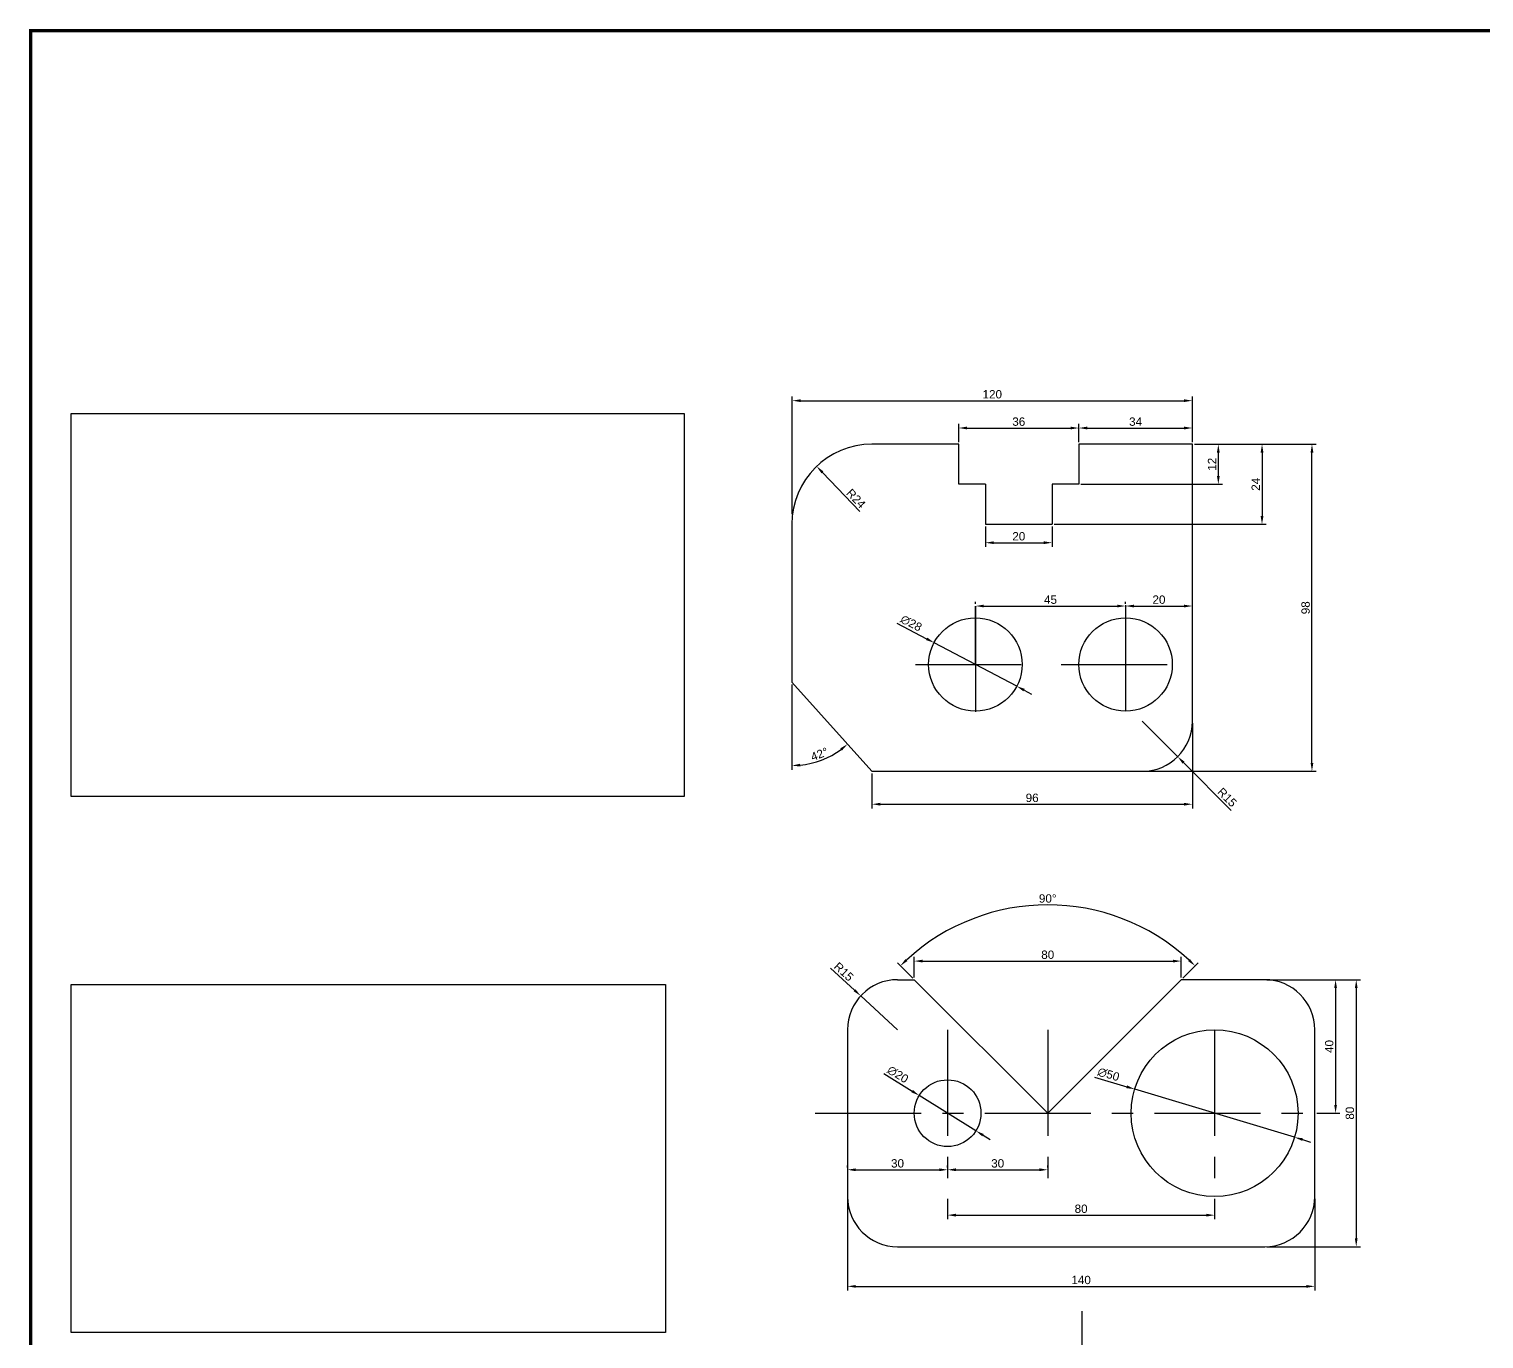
# Model space of a CAD drawing. Header units: millimetres. Extents: x -11 to 1152, y -49 to 996.
# Drawn here: x 317.5 to 753.4, y 603.5 to 996 of the extents above; entities that cross this region are included whole.
import ezdxf

# ---------------------------------------------------------------- set-up
doc = ezdxf.new("R2010")
doc.units = ezdxf.units.MM
doc.linetypes.add('CENTER', pattern=[50.8, 31.75, -6.35, 6.35, -6.35])
for name, color, linetype in [('中心线', 1, 'CENTER'), ('尺寸线', 5, 'Continuous'), ('标题栏', 7, 'Continuous')]:
    doc.layers.add(name, color=color, linetype=linetype)
doc.layers.add('可见的轮廓线', color=3, linetype='Continuous', lineweight=30)
doc.styles.get("Standard").update_dxf_attribs({"font": 'arial.ttf'})
doc.dimstyles.new('ISO-25', dxfattribs={"dimtxt": 2.5, "dimasz": 2.5, "dimexe": 1.25, "dimexo": 0.625, "dimtad": 1, "dimdec": 0, "dimtxsty": 'Standard', "dimcen": 2.5, "dimadec": 0, "dimazin": 0, "dimtfac": 1, "dimtdec": 0, "dimtmove": 0, "dimatfit": 3, "dimfxl": 1, "dimarcsym": 0})
picture_1 = doc.add_image_def('image7.jpg', size_in_pixel=(553, 324))
picture_2 = doc.add_image_def('image8.jpg', size_in_pixel=(549, 343))

# ---------------------------------------------------------------- blocks, each defined once
blk = doc.blocks.new('*D69')
at = {"layer": 'Defpoints', "color": 0, "transparency": 16777216}
for p in [(562.7, 646.16), (702.7, 646.16), (702.7, 619.27)]:
    blk.add_point(p, dxfattribs=at)
at = {"layer": '尺寸线', "color": 0, "lineweight": -2, "transparency": 16777216}
for p, q in [((562.7, 645.54), (562.7, 618.02)), ((702.7, 645.54), (702.7, 618.02)), ((565.2, 619.27), (700.2, 619.27))]:
    blk.add_line(p, q, dxfattribs=at)
at = {"layer": '尺寸线', "color": 0, "transparency": 16777216}
for points in [[(565.2, 619.68), (565.2, 618.85), (562.7, 619.27)], [(700.2, 619.68), (700.2, 618.85), (702.7, 619.27)]]:
    blk.add_solid(points, dxfattribs=at)
at = {"layer": '尺寸线', "color": 0, "transparency": 16777216, "insert": (632.7, 621.17), "char_height": 2.5, "attachment_point": 5}
blk.add_mtext('140', dxfattribs=at)
blk = doc.blocks.new('*D70')
at = {"layer": 'Defpoints', "color": 0, "transparency": 16777216}
for p in [(687.7, 711.16), (687.7, 631.16), (715.13, 631.16)]:
    blk.add_point(p, dxfattribs=at)
at = {"layer": '尺寸线', "color": 0, "lineweight": -2, "transparency": 16777216}
for p, q in [((688.32, 711.16), (716.38, 711.16)), ((715.13, 708.66), (715.13, 633.66)), ((688.32, 631.16), (716.38, 631.16))]:
    blk.add_line(p, q, dxfattribs=at)
at = {"layer": '尺寸线', "color": 0, "transparency": 16777216}
for points in [[(714.71, 708.66), (715.54, 708.66), (715.13, 711.16)], [(714.71, 633.66), (715.54, 633.66), (715.13, 631.16)]]:
    blk.add_solid(points, dxfattribs=at)
at = {"layer": '尺寸线', "color": 0, "transparency": 16777216, "insert": (713.23, 671.16), "char_height": 2.5, "attachment_point": 5, "rotation": 90}
blk.add_mtext('80', dxfattribs=at)
blk = doc.blocks.new('*D71')
at = {"layer": 'Defpoints', "color": 0, "transparency": 16777216}
for p in [(687.7, 711.16), (702.7, 671.16), (708.94, 671.16)]:
    blk.add_point(p, dxfattribs=at)
at = {"layer": '尺寸线', "color": 0, "lineweight": -2, "transparency": 16777216}
for p, q in [((688.32, 711.16), (710.19, 711.16)), ((708.94, 708.66), (708.94, 673.66)), ((703.32, 671.16), (710.19, 671.16))]:
    blk.add_line(p, q, dxfattribs=at)
at = {"layer": '尺寸线', "color": 0, "transparency": 16777216}
for points in [[(708.52, 708.66), (709.35, 708.66), (708.94, 711.16)], [(708.52, 673.66), (709.35, 673.66), (708.94, 671.16)]]:
    blk.add_solid(points, dxfattribs=at)
at = {"layer": '尺寸线', "color": 0, "transparency": 16777216, "insert": (707.04, 691.16), "char_height": 2.5, "attachment_point": 5, "rotation": 90}
blk.add_mtext('40', dxfattribs=at)
blk = doc.blocks.new('*D74')
at = {"layer": 'Defpoints', "color": 0, "transparency": 16777216}
for p in [(566.66, 706.32), (577.7, 696.16)]:
    blk.add_point(p, dxfattribs=at)
at = {"layer": '尺寸线', "color": 0, "lineweight": -2, "transparency": 16777216}
for p, q in [((557.65, 714.61), (564.82, 708.01)), ((577.7, 696.16), (566.66, 706.32))]:
    blk.add_line(p, q, dxfattribs=at)
at = {"layer": '尺寸线', "color": 0, "transparency": 16777216}
blk.add_solid([(565.1, 708.32), (564.54, 707.71), (566.66, 706.32)], dxfattribs=at)
at = {"layer": '尺寸线', "color": 0, "transparency": 16777216, "insert": (561.6, 713.56), "char_height": 2.5, "attachment_point": 5, "rotation": 317.3804}
blk.add_mtext('R15', dxfattribs=at)
blk = doc.blocks.new('*D75')
at = {"layer": 'Defpoints', "color": 0, "transparency": 16777216}
for p in [(638.86, 731.46), (582.7, 711.16), (662.7, 711.16), (622.7, 671.16), (622.7, 671.16)]:
    blk.add_point(p, dxfattribs=at)
at = {"layer": '尺寸线', "color": 0, "lineweight": -2, "transparency": 16777216}
for p, q in [((582.26, 711.61), (577.67, 716.19)), ((663.14, 711.61), (667.72, 716.19))]:
    blk.add_line(p, q, dxfattribs=at)
blk.add_arc((622.7, 671.16), 62.43, 47.2946, 132.7054, dxfattribs=at)
at = {"layer": '尺寸线', "color": 0, "transparency": 16777216}
for points in [[(580.65, 716.74), (580.07, 717.34), (578.55, 715.31)], [(665.33, 717.34), (664.75, 716.74), (666.84, 715.31)]]:
    blk.add_solid(points, dxfattribs=at)
at = {"layer": '尺寸线', "color": 0, "transparency": 16777216, "insert": (622.7, 735.49), "char_height": 2.5, "attachment_point": 5}
blk.add_mtext('90°', dxfattribs=at)
blk = doc.blocks.new('*D76')
at = {"layer": 'Defpoints', "color": 0, "transparency": 16777216}
for p in [(662.7, 716.74), (582.7, 711.16), (662.7, 711.16)]:
    blk.add_point(p, dxfattribs=at)
at = {"layer": '尺寸线', "color": 0, "lineweight": -2, "transparency": 16777216}
for p, q in [((582.7, 711.79), (582.7, 717.99)), ((585.2, 716.74), (660.2, 716.74)), ((662.7, 711.79), (662.7, 717.99))]:
    blk.add_line(p, q, dxfattribs=at)
at = {"layer": '尺寸线', "color": 0, "transparency": 16777216}
for points in [[(585.2, 717.16), (585.2, 716.32), (582.7, 716.74)], [(660.2, 717.16), (660.2, 716.32), (662.7, 716.74)]]:
    blk.add_solid(points, dxfattribs=at)
at = {"layer": '尺寸线', "color": 0, "transparency": 16777216, "insert": (622.7, 718.64), "char_height": 2.5, "attachment_point": 5}
blk.add_mtext('80', dxfattribs=at)
blk = doc.blocks.new('*D77')
at = {"layer": 'Defpoints', "color": 0, "transparency": 16777216}
for p in [(562.7, 654.21), (592.7, 654.21), (592.7, 654.21)]:
    blk.add_point(p, dxfattribs=at)
at = {"layer": '尺寸线', "color": 0, "lineweight": -2, "transparency": 16777216}
for p, q in [((562.7, 654.84), (562.7, 655.46)), ((565.2, 654.21), (590.2, 654.21)), ((592.7, 654.84), (592.7, 655.46))]:
    blk.add_line(p, q, dxfattribs=at)
at = {"layer": '尺寸线', "color": 0, "transparency": 16777216}
for points in [[(565.2, 654.63), (565.2, 653.79), (562.7, 654.21)], [(590.2, 654.63), (590.2, 653.79), (592.7, 654.21)]]:
    blk.add_solid(points, dxfattribs=at)
at = {"layer": '尺寸线', "color": 0, "transparency": 16777216, "insert": (577.7, 656.11), "char_height": 2.5, "attachment_point": 5}
blk.add_mtext('30', dxfattribs=at)
blk = doc.blocks.new('*D78')
at = {"layer": 'Defpoints', "color": 0, "transparency": 16777216}
for p in [(592.7, 654.21), (622.7, 654.21), (622.7, 654.21)]:
    blk.add_point(p, dxfattribs=at)
at = {"layer": '尺寸线', "color": 0, "lineweight": -2, "transparency": 16777216}
for p, q in [((592.7, 654.84), (592.7, 655.46)), ((595.2, 654.21), (620.2, 654.21)), ((622.7, 654.84), (622.7, 655.46))]:
    blk.add_line(p, q, dxfattribs=at)
at = {"layer": '尺寸线', "color": 0, "transparency": 16777216}
for points in [[(595.2, 654.63), (595.2, 653.79), (592.7, 654.21)], [(620.2, 654.63), (620.2, 653.79), (622.7, 654.21)]]:
    blk.add_solid(points, dxfattribs=at)
at = {"layer": '尺寸线', "color": 0, "transparency": 16777216, "insert": (607.7, 656.11), "char_height": 2.5, "attachment_point": 5}
blk.add_mtext('30', dxfattribs=at)
blk = doc.blocks.new('*D79')
at = {"layer": 'Defpoints', "color": 0, "transparency": 16777216}
for p in [(592.7, 646.16), (672.7, 646.16), (672.7, 640.61)]:
    blk.add_point(p, dxfattribs=at)
at = {"layer": '尺寸线', "color": 0, "lineweight": -2, "transparency": 16777216}
for p, q in [((592.7, 645.54), (592.7, 639.36)), ((672.7, 645.54), (672.7, 639.36)), ((595.2, 640.61), (670.2, 640.61))]:
    blk.add_line(p, q, dxfattribs=at)
at = {"layer": '尺寸线', "color": 0, "transparency": 16777216}
for points in [[(595.2, 641.03), (595.2, 640.19), (592.7, 640.61)], [(670.2, 641.03), (670.2, 640.19), (672.7, 640.61)]]:
    blk.add_solid(points, dxfattribs=at)
at = {"layer": '尺寸线', "color": 0, "transparency": 16777216, "insert": (632.7, 642.51), "char_height": 2.5, "attachment_point": 5}
blk.add_mtext('80', dxfattribs=at)
blk = doc.blocks.new('*D80')
at = {"layer": 'Defpoints', "color": 0, "transparency": 16777216}
for p in [(584.21, 676.45), (601.19, 665.88)]:
    blk.add_point(p, dxfattribs=at)
at = {"layer": '尺寸线', "color": 0, "lineweight": -2, "transparency": 16777216}
for p, q in [((573.56, 683.08), (582.09, 677.77)), ((601.19, 665.88), (584.21, 676.45)), ((603.31, 664.56), (605.43, 663.24))]:
    blk.add_line(p, q, dxfattribs=at)
at = {"layer": '尺寸线', "color": 0, "transparency": 16777216}
for points in [[(582.31, 678.12), (581.86, 677.42), (584.21, 676.45)], [(603.53, 664.91), (603.09, 664.21), (601.19, 665.88)]]:
    blk.add_solid(points, dxfattribs=at)
at = {"layer": '尺寸线', "color": 0, "transparency": 16777216, "insert": (577.8, 682.76), "char_height": 2.5, "attachment_point": 5, "rotation": 328.1035}
blk.add_mtext('∅20', dxfattribs=at)
blk = doc.blocks.new('*D81')
at = {"layer": 'Defpoints', "color": 0, "transparency": 16777216}
for p in [(648.76, 678.36), (696.64, 663.96)]:
    blk.add_point(p, dxfattribs=at)
at = {"layer": '尺寸线', "color": 0, "lineweight": -2, "transparency": 16777216}
for p, q in [((636.75, 681.98), (646.36, 679.08)), ((696.64, 663.96), (648.76, 678.36)), ((699.03, 663.24), (701.43, 662.52))]:
    blk.add_line(p, q, dxfattribs=at)
at = {"layer": '尺寸线', "color": 0, "transparency": 16777216}
for points in [[(646.48, 679.48), (646.24, 678.68), (648.76, 678.36)], [(699.15, 663.64), (698.91, 662.85), (696.64, 663.96)]]:
    blk.add_solid(points, dxfattribs=at)
at = {"layer": '尺寸线', "color": 0, "transparency": 16777216, "insert": (640.92, 682.78), "char_height": 2.5, "attachment_point": 5, "rotation": 343.2633}
blk.add_mtext('∅50', dxfattribs=at)
blk = doc.blocks.new('*D82')
at = {"layer": 'Defpoints', "color": 0, "transparency": 16777216}
for p in [(588.65, 812.15), (613.42, 799.1)]:
    blk.add_point(p, dxfattribs=at)
at = {"layer": '尺寸线', "color": 0, "lineweight": -2, "transparency": 16777216}
for p, q in [((577.54, 818), (586.43, 813.31)), ((613.42, 799.1), (588.65, 812.15)), ((615.63, 797.93), (617.84, 796.77))]:
    blk.add_line(p, q, dxfattribs=at)
at = {"layer": '尺寸线', "color": 0, "transparency": 16777216}
for points in [[(586.63, 813.68), (586.24, 812.94), (588.65, 812.15)], [(615.82, 798.3), (615.44, 797.56), (613.42, 799.1)]]:
    blk.add_solid(points, dxfattribs=at)
at = {"layer": '尺寸线', "color": 0, "transparency": 16777216, "insert": (581.8, 817.98), "char_height": 2.5, "attachment_point": 5, "rotation": 332.2224}
blk.add_mtext('∅28', dxfattribs=at)
blk = doc.blocks.new('*D83')
at = {"layer": 'Defpoints', "color": 0, "transparency": 16777216}
for p in [(601.03, 823.14), (646.03, 823.14), (646.03, 823.14)]:
    blk.add_point(p, dxfattribs=at)
at = {"layer": '尺寸线', "color": 0, "lineweight": -2, "transparency": 16777216}
for p, q in [((601.03, 823.76), (601.03, 824.39)), ((646.03, 823.76), (646.03, 824.39)), ((603.53, 823.14), (643.53, 823.14))]:
    blk.add_line(p, q, dxfattribs=at)
at = {"layer": '尺寸线', "color": 0, "transparency": 16777216}
for points in [[(603.53, 823.55), (603.53, 822.72), (601.03, 823.14)], [(643.53, 823.55), (643.53, 822.72), (646.03, 823.14)]]:
    blk.add_solid(points, dxfattribs=at)
at = {"layer": '尺寸线', "color": 0, "transparency": 16777216, "insert": (623.53, 825.03), "char_height": 2.5, "attachment_point": 5}
blk.add_mtext('45', dxfattribs=at)
blk = doc.blocks.new('*D84')
at = {"layer": 'Defpoints', "color": 0, "transparency": 16777216}
for p in [(646.03, 823.14), (666.03, 823.14), (666.03, 823.14)]:
    blk.add_point(p, dxfattribs=at)
at = {"layer": '尺寸线', "color": 0, "lineweight": -2, "transparency": 16777216}
for p, q in [((646.03, 823.76), (646.03, 824.39)), ((666.03, 823.76), (666.03, 824.39)), ((648.53, 823.14), (663.53, 823.14))]:
    blk.add_line(p, q, dxfattribs=at)
at = {"layer": '尺寸线', "color": 0, "transparency": 16777216}
for points in [[(648.53, 823.55), (648.53, 822.72), (646.03, 823.14)], [(663.53, 823.55), (663.53, 822.72), (666.03, 823.14)]]:
    blk.add_solid(points, dxfattribs=at)
at = {"layer": '尺寸线', "color": 0, "transparency": 16777216, "insert": (656.03, 825.04), "char_height": 2.5, "attachment_point": 5}
blk.add_mtext('20', dxfattribs=at)
blk = doc.blocks.new('*D85')
at = {"layer": 'Defpoints', "color": 0, "transparency": 16777216}
for p in [(666.03, 788.62), (570.03, 773.62), (666.03, 763.75)]:
    blk.add_point(p, dxfattribs=at)
at = {"layer": '尺寸线', "color": 0, "lineweight": -2, "transparency": 16777216}
for p, q in [((666.03, 788), (666.03, 762.5)), ((570.03, 773), (570.03, 762.5)), ((572.53, 763.75), (663.53, 763.75))]:
    blk.add_line(p, q, dxfattribs=at)
at = {"layer": '尺寸线', "color": 0, "transparency": 16777216}
for points in [[(572.53, 764.17), (572.53, 763.34), (570.03, 763.75)], [(663.53, 764.17), (663.53, 763.34), (666.03, 763.75)]]:
    blk.add_solid(points, dxfattribs=at)
at = {"layer": '尺寸线', "color": 0, "transparency": 16777216, "insert": (618.03, 765.65), "char_height": 2.5, "attachment_point": 5}
blk.add_mtext('96', dxfattribs=at)
blk = doc.blocks.new('*D86')
at = {"layer": 'Defpoints', "color": 0, "transparency": 16777216}
for p in [(666.03, 871.62), (701.86, 871.62), (651.03, 773.62)]:
    blk.add_point(p, dxfattribs=at)
at = {"layer": '尺寸线', "color": 0, "lineweight": -2, "transparency": 16777216}
for p, q in [((666.66, 871.62), (703.11, 871.62)), ((701.86, 776.12), (701.86, 869.12)), ((651.66, 773.62), (703.11, 773.62))]:
    blk.add_line(p, q, dxfattribs=at)
at = {"layer": '尺寸线', "color": 0, "transparency": 16777216}
for points in [[(701.45, 869.12), (702.28, 869.12), (701.86, 871.62)], [(701.45, 776.12), (702.28, 776.12), (701.86, 773.62)]]:
    blk.add_solid(points, dxfattribs=at)
at = {"layer": '尺寸线', "color": 0, "transparency": 16777216, "insert": (699.96, 822.62), "char_height": 2.5, "attachment_point": 5, "rotation": 90}
blk.add_mtext('98', dxfattribs=at)
blk = doc.blocks.new('*D87')
at = {"layer": 'Defpoints', "color": 0, "transparency": 16777216}
for p in [(666.03, 871.62), (632.03, 859.62), (673.81, 859.62)]:
    blk.add_point(p, dxfattribs=at)
at = {"layer": '尺寸线', "color": 0, "lineweight": -2, "transparency": 16777216}
for p, q in [((666.66, 871.62), (675.06, 871.62)), ((673.81, 869.12), (673.81, 862.12)), ((632.66, 859.62), (675.06, 859.62))]:
    blk.add_line(p, q, dxfattribs=at)
at = {"layer": '尺寸线', "color": 0, "transparency": 16777216}
for points in [[(673.39, 869.12), (674.23, 869.12), (673.81, 871.62)], [(673.39, 862.12), (674.23, 862.12), (673.81, 859.62)]]:
    blk.add_solid(points, dxfattribs=at)
at = {"layer": '尺寸线', "color": 0, "transparency": 16777216, "insert": (671.93, 865.62), "char_height": 2.5, "attachment_point": 5, "rotation": 90}
blk.add_mtext('12', dxfattribs=at)
blk = doc.blocks.new('*D88')
at = {"layer": 'Defpoints', "color": 0, "transparency": 16777216}
for p in [(666.03, 871.62), (624.03, 847.62), (686.9, 847.62)]:
    blk.add_point(p, dxfattribs=at)
at = {"layer": '尺寸线', "color": 0, "lineweight": -2, "transparency": 16777216}
for p, q in [((666.66, 871.62), (688.15, 871.62)), ((686.9, 869.12), (686.9, 850.12)), ((624.66, 847.62), (688.15, 847.62))]:
    blk.add_line(p, q, dxfattribs=at)
at = {"layer": '尺寸线', "color": 0, "transparency": 16777216}
for points in [[(686.48, 869.12), (687.32, 869.12), (686.9, 871.62)], [(686.48, 850.12), (687.32, 850.12), (686.9, 847.62)]]:
    blk.add_solid(points, dxfattribs=at)
at = {"layer": '尺寸线', "color": 0, "transparency": 16777216, "insert": (685.02, 859.62), "char_height": 2.5, "attachment_point": 5, "rotation": 90}
blk.add_mtext('24', dxfattribs=at)
blk = doc.blocks.new('*D89')
at = {"layer": 'Defpoints', "color": 0, "transparency": 16777216}
for p in [(632.03, 876.48), (596.03, 871.62), (632.03, 871.62)]:
    blk.add_point(p, dxfattribs=at)
at = {"layer": '尺寸线', "color": 0, "lineweight": -2, "transparency": 16777216}
for p, q in [((596.03, 872.25), (596.03, 877.73)), ((598.53, 876.48), (629.53, 876.48)), ((632.03, 872.25), (632.03, 877.73))]:
    blk.add_line(p, q, dxfattribs=at)
at = {"layer": '尺寸线', "color": 0, "transparency": 16777216}
for points in [[(598.53, 876.9), (598.53, 876.06), (596.03, 876.48)], [(629.53, 876.9), (629.53, 876.06), (632.03, 876.48)]]:
    blk.add_solid(points, dxfattribs=at)
at = {"layer": '尺寸线', "color": 0, "transparency": 16777216, "insert": (614.03, 878.38), "char_height": 2.5, "attachment_point": 5}
blk.add_mtext('36', dxfattribs=at)
blk = doc.blocks.new('*D90')
at = {"layer": 'Defpoints', "color": 0, "transparency": 16777216}
for p in [(666.03, 876.48), (632.03, 871.62), (666.03, 871.62)]:
    blk.add_point(p, dxfattribs=at)
at = {"layer": '尺寸线', "color": 0, "lineweight": -2, "transparency": 16777216}
for p, q in [((632.03, 872.25), (632.03, 877.73)), ((634.53, 876.48), (663.53, 876.48)), ((666.03, 872.25), (666.03, 877.73))]:
    blk.add_line(p, q, dxfattribs=at)
at = {"layer": '尺寸线', "color": 0, "transparency": 16777216}
for points in [[(634.53, 876.9), (634.53, 876.06), (632.03, 876.48)], [(663.53, 876.9), (663.53, 876.06), (666.03, 876.48)]]:
    blk.add_solid(points, dxfattribs=at)
at = {"layer": '尺寸线', "color": 0, "transparency": 16777216, "insert": (649.03, 878.38), "char_height": 2.5, "attachment_point": 5}
blk.add_mtext('34', dxfattribs=at)
blk = doc.blocks.new('*D91')
at = {"layer": 'Defpoints', "color": 0, "transparency": 16777216}
for p in [(604.03, 847.62), (624.03, 847.62), (624.03, 842.11)]:
    blk.add_point(p, dxfattribs=at)
at = {"layer": '尺寸线', "color": 0, "lineweight": -2, "transparency": 16777216}
for p, q in [((604.03, 847), (604.03, 840.86)), ((624.03, 847), (624.03, 840.86)), ((606.53, 842.11), (621.53, 842.11))]:
    blk.add_line(p, q, dxfattribs=at)
at = {"layer": '尺寸线', "color": 0, "transparency": 16777216}
for points in [[(606.53, 842.53), (606.53, 841.7), (604.03, 842.11)], [(621.53, 842.53), (621.53, 841.7), (624.03, 842.11)]]:
    blk.add_solid(points, dxfattribs=at)
at = {"layer": '尺寸线', "color": 0, "transparency": 16777216, "insert": (614.03, 844.02), "char_height": 2.5, "attachment_point": 5}
blk.add_mtext('20', dxfattribs=at)
blk = doc.blocks.new('*D92')
at = {"layer": 'Defpoints', "color": 0, "transparency": 16777216}
for p in [(666.03, 884.67), (666.03, 871.62), (546.16, 850.06)]:
    blk.add_point(p, dxfattribs=at)
at = {"layer": '尺寸线', "color": 0, "lineweight": -2, "transparency": 16777216}
for p, q in [((546.16, 850.68), (546.16, 885.92)), ((666.03, 872.25), (666.03, 885.92)), ((548.66, 884.67), (663.53, 884.67))]:
    blk.add_line(p, q, dxfattribs=at)
at = {"layer": '尺寸线', "color": 0, "transparency": 16777216}
for points in [[(548.66, 885.09), (548.66, 884.26), (546.16, 884.67)], [(663.53, 885.09), (663.53, 884.26), (666.03, 884.67)]]:
    blk.add_solid(points, dxfattribs=at)
at = {"layer": '尺寸线', "color": 0, "transparency": 16777216, "insert": (606.09, 886.58), "char_height": 2.5, "attachment_point": 5}
blk.add_mtext('120', dxfattribs=at)
blk = doc.blocks.new('*D93')
at = {"layer": 'Defpoints', "color": 0, "transparency": 16777216}
for p in [(546.03, 847.62), (546.03, 800.28), (546.03, 800.28), (552.07, 776.07), (570.03, 773.62)]:
    blk.add_point(p, dxfattribs=at)
at = {"layer": '尺寸线', "color": 0, "lineweight": -2, "transparency": 16777216}
blk.add_line((546.03, 799.65), (546.03, 774.08), dxfattribs=at)
blk.add_arc((546.03, 800.28), 24.95, 275.7432, 306.2568, dxfattribs=at)
at = {"layer": '尺寸线', "color": 0, "transparency": 16777216}
for points in [[(560.53, 780.48), (561.05, 779.83), (562.73, 781.74)], [(548.55, 775.04), (548.51, 775.87), (546.03, 775.33)]]:
    blk.add_solid(points, dxfattribs=at)
at = {"layer": '尺寸线', "color": 0, "transparency": 16777216, "insert": (554.3, 778.74), "char_height": 2.5, "attachment_point": 5, "rotation": 21}
blk.add_mtext('42°', dxfattribs=at)
blk = doc.blocks.new('*D94')
at = {"layer": 'Defpoints', "color": 0, "transparency": 16777216}
for p in [(651.03, 788.62), (661.62, 778)]:
    blk.add_point(p, dxfattribs=at)
at = {"layer": '尺寸线', "color": 0, "lineweight": -2, "transparency": 16777216}
for p, q in [((651.03, 788.62), (661.62, 778)), ((677.66, 761.91), (663.39, 776.23))]:
    blk.add_line(p, q, dxfattribs=at)
at = {"layer": '尺寸线', "color": 0, "transparency": 16777216}
blk.add_solid([(663.68, 776.52), (663.09, 775.93), (661.62, 778)], dxfattribs=at)
at = {"layer": '尺寸线', "color": 0, "transparency": 16777216, "insert": (676.45, 765.81), "char_height": 2.5, "attachment_point": 5, "rotation": 314.9083}
blk.add_mtext('R15', dxfattribs=at)
blk = doc.blocks.new('*D95')
at = {"layer": 'Defpoints', "color": 0, "transparency": 16777216}
for p in [(553.48, 865), (570.03, 847.62)]:
    blk.add_point(p, dxfattribs=at)
at = {"layer": '尺寸线', "color": 0, "lineweight": -2, "transparency": 16777216}
blk.add_line((566.4, 851.44), (555.2, 863.19), dxfattribs=at)
at = {"layer": '尺寸线', "color": 0, "transparency": 16777216}
blk.add_solid([(555.5, 863.48), (554.9, 862.9), (553.48, 865)], dxfattribs=at)
at = {"layer": '尺寸线', "color": 0, "transparency": 16777216, "insert": (565.27, 855.35), "char_height": 2.5, "attachment_point": 5, "rotation": 313.6139}
blk.add_mtext('R24', dxfattribs=at)

msp = doc.modelspace()

# ---------------------------------------------------------------- linework, layer by layer
at = {"layer": '中心线'}
for p, q in [((601.03, 805.62), (601.03, 823.14)), ((601.03, 823.14), (601.03, 787.91)), ((646.03, 823.42), (646.03, 788.48)), ((583.04, 805.62), (619.15, 805.62)), ((626.77, 805.62), (663.74, 805.62)), ((592.7, 696.16), (592.7, 646.16)), ((622.7, 696.16), (622.7, 646.16)), ((672.7, 696.16), (672.7, 646.16)), ((553.05, 671.16), (708.5, 671.16)), ((632.9, 611.85), (632.9, 410.6))]:
    msp.add_line(p, q, dxfattribs=at)
at = {"layer": '可见的轮廓线'}
for p, q in [((596.03, 871.62), (570.03, 871.62)), ((596.03, 859.62), (596.03, 871.62)), ((666.03, 871.62), (632.03, 871.62)), ((632.03, 871.62), (632.03, 859.62)), ((666.03, 788.62), (666.03, 871.62)), ((604.03, 859.62), (596.03, 859.62)), ((604.03, 859.62), (604.03, 847.62)), ((632.03, 859.62), (624.03, 859.62)), ((624.03, 859.62), (624.03, 847.62)), ((546.03, 847.62), (546.03, 800.28)), ((604.03, 847.62), (624.03, 847.62)), ((570.03, 773.62), (546.03, 800.28)), ((570.03, 773.62), (651.03, 773.62)), ((577.7, 711.16), (582.7, 711.16)), ((622.7, 671.16), (582.7, 711.16)), ((622.7, 671.16), (662.7, 711.16)), ((687.7, 711.16), (662.7, 711.16)), ((562.7, 696.16), (562.7, 646.16)), ((702.7, 646.16), (702.7, 696.16)), ((577.7, 631.16), (687.7, 631.16))]:
    msp.add_line(p, q, dxfattribs=at)
for centre, radius in [((601.03, 805.62), 14), ((646.03, 805.62), 14), ((672.7, 671.16), 25), ((592.7, 671.16), 10)]:
    msp.add_circle(centre, radius, dxfattribs=at)
for centre, radius, start, end in [((570.03, 847.62), 24, 90, 180), ((651.03, 788.62), 15, 270, 0), ((577.7, 696.16), 15, 90, 180), ((687.7, 696.16), 15, 0, 90), ((577.7, 646.16), 15, 180, 270), ((687.7, 646.16), 15, 270, 0)]:
    msp.add_arc(centre, radius, start, end, dxfattribs=at)
at = {"layer": '标题栏', "const_width": 1}
msp.add_lwpolyline([(318.03, 995.52), (797.79, 995.52), (797.79, -48.93), (318.03, -48.93)], close=True, dxfattribs=at)

# ---------------------------------------------------------------- dimensions: what is measured, and where the dimension line sits
at = {"layer": '尺寸线'}
for base, p1, p2, picture, middle in [((666.03, 884.67), (546.16, 850.06), (666.03, 871.62), '*D92', (606.09, 886.58)), ((632.03, 876.48), (596.03, 871.62), (632.03, 871.62), '*D89', (614.03, 878.38)), ((666.03, 876.48), (632.03, 871.62), (666.03, 871.62), '*D90', (649.03, 878.38)), ((624.03, 842.11), (604.03, 847.62), (624.03, 847.62), '*D91', (614.03, 844.02)), ((646.03, 823.14), (601.03, 823.14), (646.03, 823.14), '*D83', (623.53, 825.03)), ((666.03, 823.14), (646.03, 823.14), (666.03, 823.14), '*D84', (656.03, 825.04)), ((666.03, 763.75), (570.03, 773.62), (666.03, 788.62), '*D85', (618.03, 765.65)), ((662.7, 716.74), (582.7, 711.16), (662.7, 711.16), '*D76', (622.7, 718.64)), ((592.7, 654.21), (562.7, 654.21), (592.7, 654.21), '*D77', (577.7, 656.11)), ((622.7, 654.21), (592.7, 654.21), (622.7, 654.21), '*D78', (607.7, 656.11)), ((702.7, 619.27), (562.7, 646.16), (702.7, 646.16), '*D69', (632.7, 621.17)), ((672.7, 640.61), (592.7, 646.16), (672.7, 646.16), '*D79', (632.7, 642.51))]:
    dim = msp.add_linear_dim(base=base, p1=p1, p2=p2, dimstyle='ISO-25', dxfattribs=at)
    dim.commit()
    dim.dimension.update_dxf_attribs({"geometry": picture, "text_midpoint": middle})
for base, p1, p2, picture, middle in [((686.9, 847.62), (666.03, 871.62), (624.03, 847.62), '*D88', (685.02, 859.62)), ((673.81, 859.62), (666.03, 871.62), (632.03, 859.62), '*D87', (671.93, 865.62)), ((701.86, 871.62), (651.03, 773.62), (666.03, 871.62), '*D86', (699.96, 822.62)), ((715.13, 631.16), (687.7, 711.16), (687.7, 631.16), '*D70', (713.23, 671.16)), ((708.94, 671.16), (687.7, 711.16), (702.7, 671.16), '*D71', (707.04, 691.16))]:
    dim = msp.add_linear_dim(base=base, p1=p1, p2=p2, angle=90, dimstyle='ISO-25', dxfattribs=at)
    dim.commit()
    dim.dimension.update_dxf_attribs({"geometry": picture, "text_midpoint": middle})
for center, mpoint, picture, middle in [((570.03, 847.62), (553.48, 865), '*D95', (563.91, 854.05)), ((651.03, 788.62), (661.62, 778), '*D94', (675.11, 764.47))]:
    dim = msp.add_radius_dim(center=center, mpoint=mpoint, dimstyle='ISO-25', dxfattribs=at)
    dim.commit()
    dim.dimension.update_dxf_attribs({"geometry": picture, "text_midpoint": middle, "dimtype": 164})
for base, line1, line2, picture, middle in [((552.07, 776.07), ((570.03, 773.62), (546.03, 800.28)), ((546.03, 847.62), (546.03, 800.28)), '*D93', (554.3, 778.74)), ((638.86, 731.46), ((622.7, 671.16), (662.7, 711.16)), ((622.7, 671.16), (582.7, 711.16)), '*D75', (622.7, 735.49))]:
    dim = msp.add_angular_dim_2l(base=base, line1=line1, line2=line2, dimstyle='ISO-25', dxfattribs=at)
    dim.commit()
    dim.dimension.update_dxf_attribs({"geometry": picture, "text_midpoint": middle})
for p1, p2, picture, middle in [((613.42, 799.1), (588.65, 812.15), '*D82', (581.8, 817.98)), ((601.19, 665.88), (584.21, 676.45), '*D80', (577.8, 682.76)), ((696.64, 663.96), (648.76, 678.36), '*D81', (640.36, 680.89))]:
    dim = msp.add_diameter_dim_2p(p1=p1, p2=p2, dimstyle='ISO-25', dxfattribs=at)
    dim.commit()
    dim.dimension.update_dxf_attribs({"geometry": picture, "text_midpoint": middle})
dim = msp.add_radius_dim(center=(577.7, 696.16), mpoint=(566.66, 706.32), dimstyle='ISO-25', dxfattribs=at)
dim.commit()
dim.dimension.update_dxf_attribs({"geometry": '*D74', "text_midpoint": (561.6, 713.56)})

# ---------------------------------------------------------------- pictures from other files: only their frames are drawn
image = msp.add_image(picture_2, insert=(330.15, 766.07), size_in_units=(183.67, 114.75), dxfattribs=at)
image.dxf.flags = 7
image = msp.add_image(picture_1, insert=(330.13, 605.41), size_in_units=(178.08, 104.34), dxfattribs=at)
image.dxf.flags = 7

doc.saveas('drawing.dxf')
